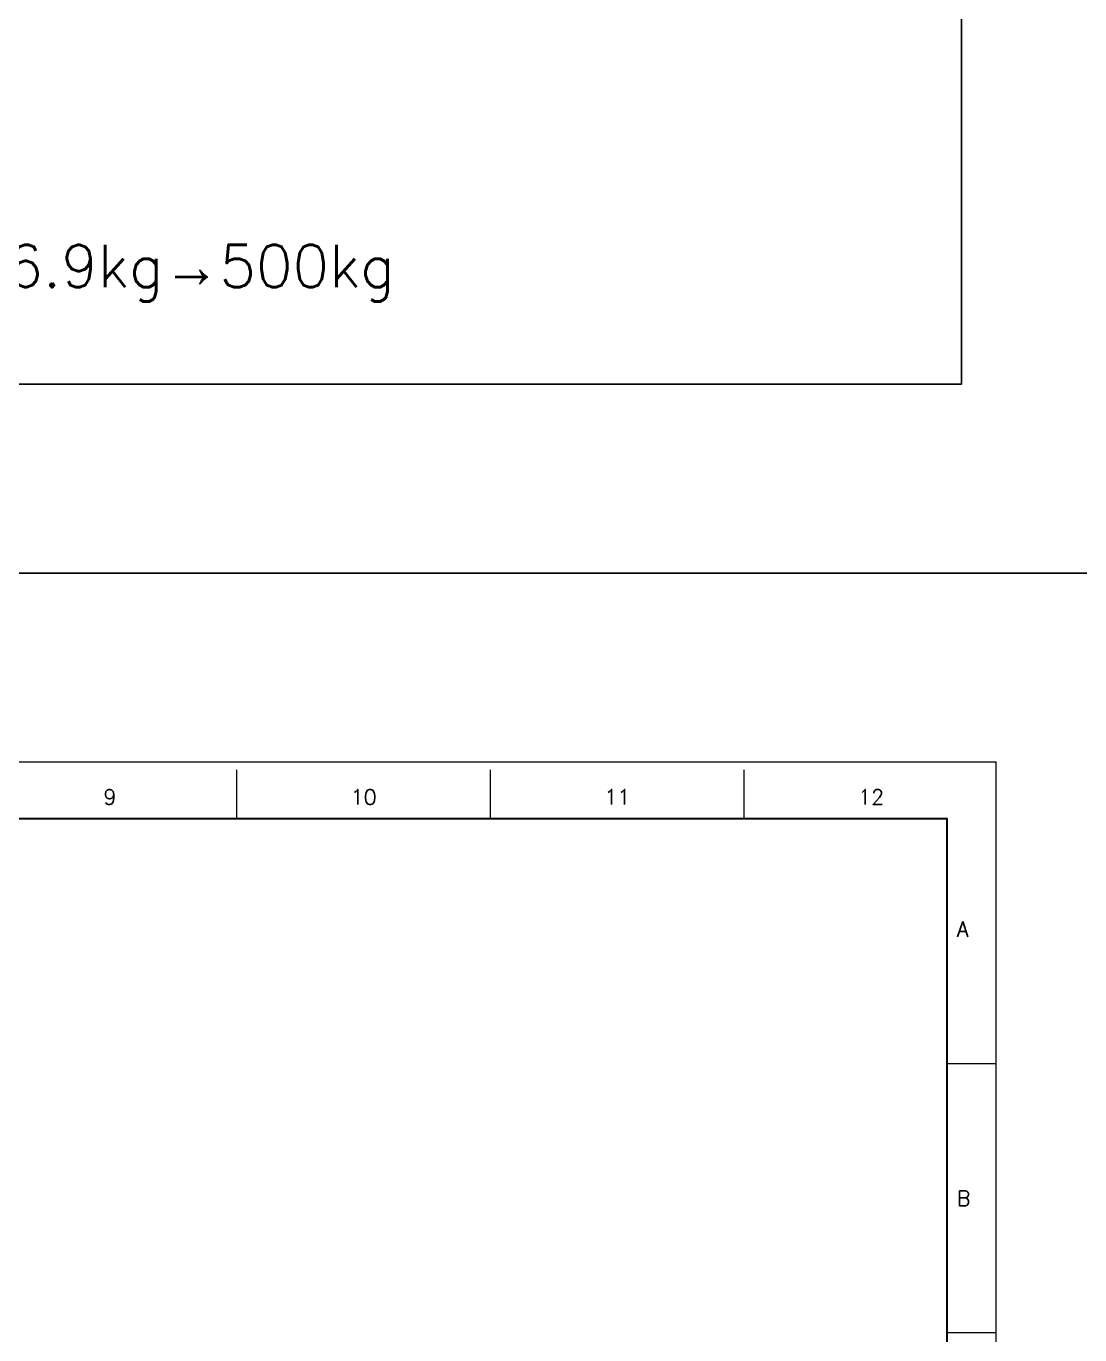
# Model space of a CAD drawing. Header units: millimetres. Extents: x -16130 to 36813, y -8099 to 27484.
# Drawn here: x 15541 to 17765, y 15682 to 18443 of the extents above; entities that cross this region are included whole.
import ezdxf
from ezdxf.enums import TextEntityAlignment as Align

# ---------------------------------------------------------------- set-up
doc = ezdxf.new("R2010")
doc.units = ezdxf.units.MM
doc.header["$LTSCALE"] = 6
doc.layers.add('08_DIM', color=3, linetype='Continuous', lineweight=13)
doc.layers.add('90_FRAME', color=5, linetype='Continuous', lineweight=35)
doc.layers.add('91_BLANK', color=5, linetype='Continuous', lineweight=0, plot=False)
doc.styles.add('KSS_TXT', font='txt.shx', dxfattribs={"bigfont": 'extfont2.shx'})

msp = doc.modelspace()

# ---------------------------------------------------------------- linework, layer by layer
at = {"color": 2}
for points in [[(4316.74468, 27483.91937), (18209.26711, 27483.91937), (18209.26711, 17289.24112), (4316.74468, 17289.24112)], [(12331.66141, 17687.5917), (17514.64705, 17687.5917), (17514.64705, 23036.29827), (12331.66141, 23036.29827)]]:
    msp.add_lwpolyline(points, close=True, dxfattribs=at)
at = {"layer": '90_FRAME', "color": 4, "lineweight": 13}
for p, q in [((15985.50286, 16770.32859), (15985.50286, 16874.02402)), ((16520.9701, 16770.32859), (16520.9701, 16874.02402)), ((17056.43734, 16770.32859), (17056.43734, 16874.02402)), ((17588.36868, 16254.04627), (17484.67325, 16254.04627)), ((17588.36868, 15686.06851), (17484.67325, 15686.06851))]:
    msp.add_line(p, q, dxfattribs=at)
at = {"layer": '90_FRAME'}
msp.add_lwpolyline([(11273.52903, 12329.89744), (17484.67325, 12329.89744), (17484.67325, 16770.32859), (11273.52903, 16770.32859)], close=True, dxfattribs=at)
at = {"layer": '91_BLANK'}
msp.add_lwpolyline([(10962.7618, 12226.66562), (17588.36868, 12226.66562), (17588.36868, 16890.02402), (10962.7618, 16890.02402)], close=True, dxfattribs=at)

# ---------------------------------------------------------------- texts
at = {"layer": '08_DIM', "color": 6, "style": 'KSS_TXT'}
msp.add_text('1組重量=26.9+(40x5)+(22x5)+140=476.9kg→500kg ', height=90, dxfattribs=at).set_placement((13158.19603, 17892.08253))
at = {"layer": '90_FRAME', "color": 0, "lineweight": 13, "style": 'KSS_TXT'}
for s, p in [('9', (15717.76924, 16790.98216)), ('10', (16253.23648, 16790.98216)), ('11', (16788.70372, 16790.98216)), ('12', (17324.17096, 16790.98216))]:
    msp.add_text(s, height=32, dxfattribs=at).set_placement(p, align=Align.BOTTOM_CENTER)
for s, p in [('A', (17505.28736, 16538.03514)), ('B', (17505.28736, 15970.05739))]:
    msp.add_text(s, height=32, dxfattribs=at).set_placement(p, align=Align.MIDDLE_LEFT)

doc.saveas('drawing.dxf')
